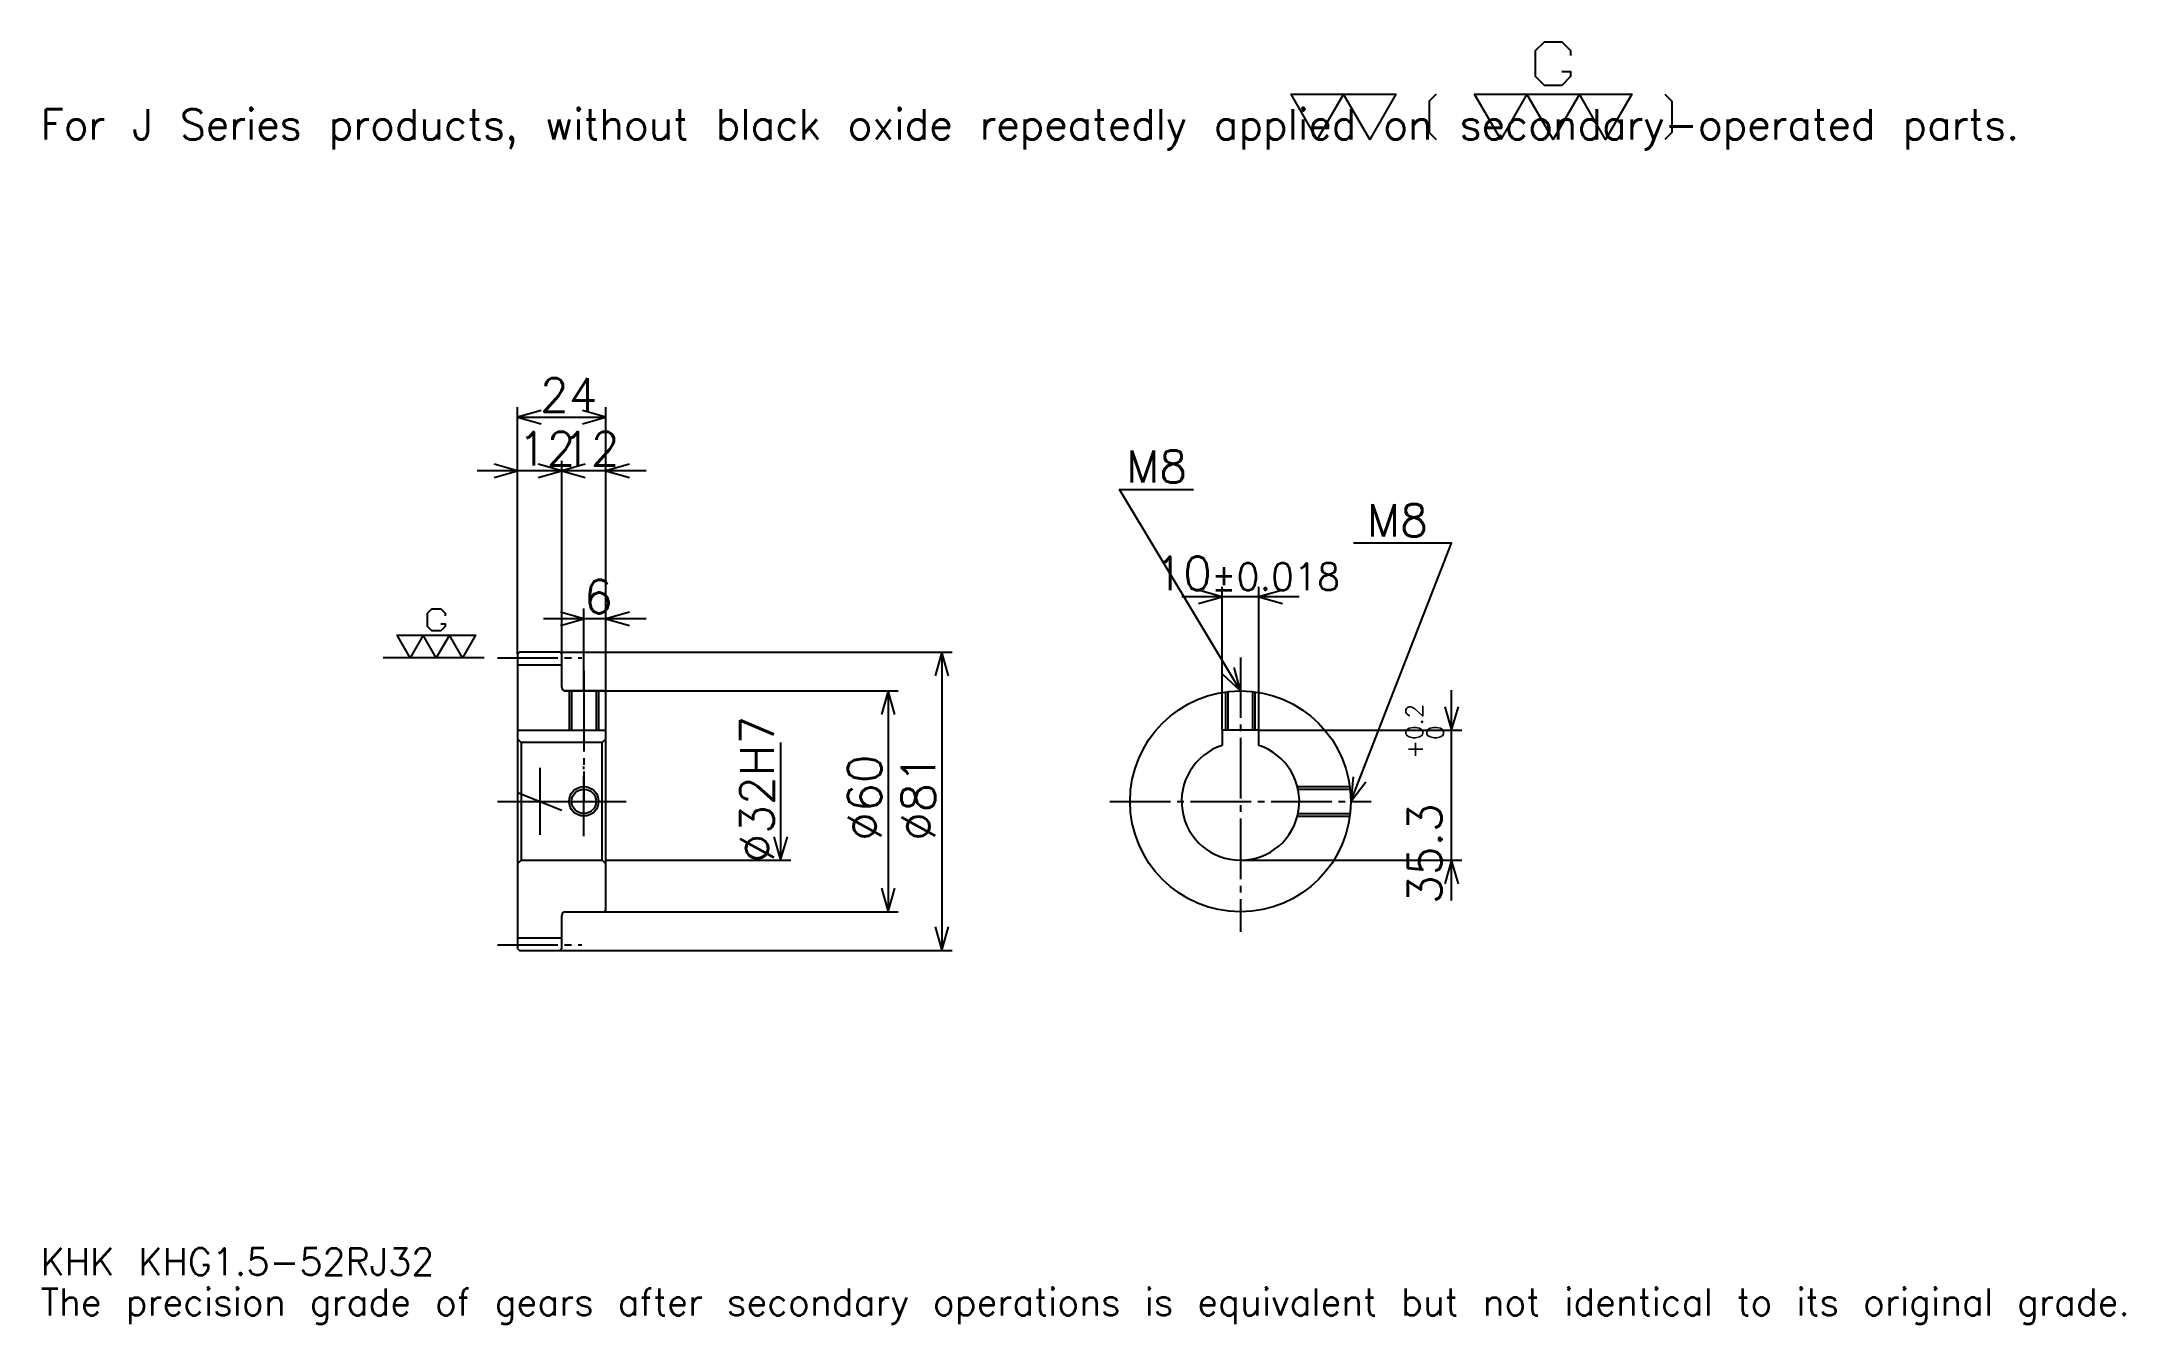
# Model space of a CAD drawing. Extents: x 19 to 585, y 7 to 355.
import ezdxf

# ---------------------------------------------------------------- set-up
doc = ezdxf.new("R2010")
doc.units = 0
doc.linetypes.add('DASHDOT', pattern=[21.913044, 16.434783, -1.826087, 1.826087, -1.826087])
doc.layers.get('0').update_dxf_attribs({"linetype": 'CONTINUOUS'})
doc.layers.add('DASHDOT', color=6, linetype='DASHDOT')
doc.styles.add('KANJI', font='TXT', dxfattribs={"bigfont": 'BIGFONT'})

msp = doc.modelspace()

# ---------------------------------------------------------------- linework, layer by layer
at = {"color": 5}
for p, q in [((147.913055, 189.32608), (147.913055, 255.978241)), ((171.913055, 189.32608), (171.913055, 255.978241)), ((147.913055, 253.23912), (171.913055, 253.23912)), ((170.869583, 238.630432), (136.956528, 238.630432)), ((182.869568, 238.630432), (148.956528, 238.630432)), ((159.913055, 189.32608), (159.913055, 241.369568)), ((360.304382, 204.391296), (328.391296, 204.391296)), ((339.347839, 168.126083), (339.347839, 207.130432)), ((349.347839, 168.126083), (349.347839, 207.130432)), ((182.869568, 198.456512), (154.956528, 198.456512)), ((165.913055, 189.32608), (165.913055, 201.195648)), ((147.913055, 188.82608), (147.913055, 189.32608)), ((159.413055, 189.32608), (171.913055, 189.32608)), ((159.913055, 188.82608), (159.913055, 189.32608)), ((165.913055, 178.82608), (165.913055, 189.32608)), ((165.913055, 178.82608), (165.913055, 189.32608)), ((171.913055, 189.32608), (265.956543, 189.32608)), ((171.913055, 178.32608), (171.913055, 189.32608)), ((263.217407, 189.32608), (263.217407, 108.32608)), ((160.913055, 178.82608), (171.913055, 178.82608)), ((171.913055, 178.82608), (251.347839, 178.82608)), ((248.608704, 178.82608), (248.608704, 118.82608)), ((401.739136, 121.86956), (401.739136, 179.082596)), ((219.391312, 164.82608), (219.391312, 132.82608)), ((349.347839, 168.126083), (404.478271, 168.126083)), ((171.913055, 132.82608), (222.130432, 132.82608)), ((344.347839, 132.82608), (404.478271, 132.82608)), ((160.913055, 118.82608), (171.913055, 118.82608)), ((171.913055, 118.82608), (251.347839, 118.82608)), ((159.413055, 108.32608), (171.913055, 108.32608)), ((171.913055, 108.32608), (265.956543, 108.32608))]:
    msp.add_line(p, q, dxfattribs=at)
at = {"color": 7}
for p, q in [((138.782623, 187.82608), (111.391312, 187.82608)), ((153.913055, 157.956512), (153.913055, 139.695648))]:
    msp.add_line(p, q, dxfattribs=at)
at = {"color": 4}
for p, q in [((147.913055, 185.95108), (159.913055, 185.95108)), ((147.913055, 168.126083), (171.913055, 168.126083)), ((148.913055, 164.82608), (148.913055, 132.82608)), ((170.913055, 164.82608), (171.913055, 165.82608)), ((170.913055, 132.82608), (171.913055, 131.82608)), ((147.913055, 111.70108), (159.913055, 111.70108))]:
    msp.add_line(p, q, dxfattribs=at)
at = {"color": 7}
for points in [[(431.686951, 347.212158), (434.060852, 347.212158), (434.060852, 345.787811), (431.686951, 343.41391), (426.939117, 343.41391), (424.565186, 345.787811), (424.565186, 352.909546), (426.939117, 355.283478), (431.686951, 355.283478), (434.060852, 352.909546), (434.060852, 351.485229)], [(365.217377, 328.695648), (358.095642, 341.040009), (386.582581, 341.040009), (379.460846, 328.695648), (372.339111, 341.040009), (365.217377, 328.695648)], [(397.502594, 341.040009), (395.603455, 339.140869), (395.603455, 330.594788), (397.502594, 328.695648)], [(415.06955, 328.695648), (407.947815, 341.040009), (450.678253, 341.040009), (443.556519, 328.695648), (436.434753, 341.040009), (429.313049, 328.695648), (422.191284, 341.040009), (415.06955, 328.695648)], [(459.699097, 341.040009), (461.598236, 339.140869), (461.598236, 330.594788), (459.699097, 328.695648)], [(127.004364, 197.084351), (128.191315, 197.084351), (128.191315, 196.372162), (127.004364, 195.185211), (124.630447, 195.185211), (123.443489, 196.372162), (123.443489, 199.933044), (124.630447, 201.119995), (127.004364, 201.119995), (128.191315, 199.933044), (128.191315, 199.220856)], [(118.695663, 187.82608), (115.134796, 193.99826), (136.500015, 193.99826), (132.939148, 187.82608), (129.378265, 193.99826), (125.817398, 187.82608), (122.256531, 193.99826), (118.695663, 187.82608)]]:
    msp.add_lwpolyline(points, dxfattribs=at)
at = {"color": 5}
for points in [[(154.304367, 255.065216), (147.913055, 253.23912), (154.304367, 251.413025)], [(165.521759, 251.413025), (171.913055, 253.23912), (165.521759, 255.065216)], [(141.521744, 236.804352), (147.913055, 238.630432), (141.521744, 240.456512)], [(153.521744, 236.804352), (159.913055, 238.630432), (153.521744, 240.456512)], [(166.304352, 240.456512), (159.913055, 238.630432), (166.304352, 236.804352)], [(178.304352, 240.456512), (171.913055, 238.630432), (178.304352, 236.804352)], [(344.347839, 178.82608), (311.478271, 233.608688), (331.565247, 233.608688)], [(374.347839, 148.82608), (401.739136, 219), (375.078247, 219)], [(332.956543, 202.565216), (339.347839, 204.391296), (332.956543, 206.217377)], [(355.739136, 206.217377), (349.347839, 204.391296), (355.739136, 202.565216)], [(159.521759, 196.630432), (165.913055, 198.456512), (159.521759, 200.282608)], [(178.304352, 200.282608), (171.913055, 198.456512), (178.304352, 196.630432)], [(265.043488, 182.934784), (263.217407, 189.32608), (261.391296, 182.934784)], [(339.493683, 183.367065), (344.347839, 178.82608), (342.625397, 185.246094)], [(250.434799, 172.434784), (248.608704, 178.82608), (246.782623, 172.434784)], [(399.913055, 174.51738), (401.739136, 168.126083), (403.565216, 174.51738)], [(374.970734, 155.443893), (374.347839, 148.82608), (378.372925, 154.115906)], [(217.565216, 139.217377), (219.391312, 132.82608), (221.217407, 139.217377)], [(403.565216, 126.434776), (401.739136, 132.82608), (399.913055, 126.434776)], [(246.782623, 125.217384), (248.608704, 118.82608), (250.434799, 125.217384)], [(261.391296, 114.717384), (263.217407, 108.32608), (265.043488, 114.717384)]]:
    msp.add_lwpolyline(points, dxfattribs=at)
at = {"color": 4}
for points in [[(159.913055, 179.82608), (159.913055, 188.82608), (159.413055, 189.32608), (148.413055, 189.32608), (147.913055, 188.82608), (147.913055, 131.82608)], [(160.913055, 118.82608), (171.413055, 118.82608), (171.913055, 119.32608), (171.913055, 178.32608), (171.413055, 178.82608), (160.913055, 178.82608)], [(161.913055, 178.82608), (161.913055, 168.126083)], [(162.588058, 178.82608), (162.588058, 168.126083)], [(169.238052, 178.82608), (169.238052, 168.126083)], [(169.913055, 178.82608), (169.913055, 168.126083)], [(340.347839, 168.126083), (340.347839, 178.558212)], [(341.022827, 168.126083), (341.022827, 178.641251)], [(347.672852, 168.126083), (347.672852, 178.641251)], [(348.347839, 168.126083), (348.347839, 178.558212)], [(147.913055, 131.82608), (148.913055, 132.82608), (170.913055, 132.82608), (170.913055, 164.82608), (148.913055, 164.82608), (147.913055, 165.82608)], [(349.347839, 164.024765), (349.347839, 168.126083), (339.347839, 168.126083), (339.347839, 164.024765)], [(359.839783, 152.82608), (374.079956, 152.82608)], [(359.998535, 152.151077), (374.163025, 152.151077)], [(359.839783, 144.82608), (374.079956, 144.82608)], [(359.998535, 145.501083), (374.163025, 145.501083)], [(147.913055, 131.82608), (147.913055, 108.82608), (148.413055, 108.32608), (159.413055, 108.32608), (159.913055, 108.82608), (159.913055, 117.82608)]]:
    msp.add_lwpolyline(points, dxfattribs=at)
for centre, radius in [((344.347839, 148.82608), 30), ((165.913055, 148.82608), 3.325)]:
    msp.add_circle(centre, radius, dxfattribs=at)
at = {"color": 7}
msp.add_circle((165.913055, 148.82608), 4, dxfattribs=at)
at = {"color": 4}
for centre, radius, start, end in [((160.913055, 179.82608), 1, 180, 270), ((344.347839, 148.82608), 16, 108.20995733, 71.79004267), ((160.913055, 117.82608), 1, 90, 180)]:
    msp.add_arc(centre, radius, start, end, dxfattribs=at)
at = {"layer": 'DASHDOT', "color": 7}
for p, q in [((142.434799, 187.82608), (165.391312, 187.82608)), ((344.347839, 187.956512), (344.347839, 113.347824)), ((165.913055, 178.82608), (165.913055, 148.82608)), ((142.434799, 148.82608), (177.391312, 148.82608)), ((147.913055, 151.189545), (159.913055, 146.462616)), ((308.869568, 148.82608), (379.826111, 148.82608)), ((142.434799, 109.82608), (165.391312, 109.82608))]:
    msp.add_line(p, q, dxfattribs=at)
for points in [[(165.913055, 184.304337), (165.913055, 162.647827)], [(165.913055, 139.347824), (165.913055, 158.304337)], [(156.434799, 148.82608), (175.391312, 148.82608)]]:
    msp.add_lwpolyline(points, dxfattribs=at)

# ---------------------------------------------------------------- texts
at = {"color": 7, "style": 'KANJI'}
for s, height, p in [('For J Series products, without black oxide repeatedly applied on secondary-operated parts.', 8.217391, (18.26087, 328.695648)), ('24', 9.130435, (153.978271, 254.699982)), ('12', 9.130435, (147.978271, 240.091309)), ('12', 9.130435, (159.978271, 240.091309)), ('M8', 8.765218, (313.304382, 235.434784)), ('M8', 8.765218, (378.730438, 220.82608)), ('10', 9.130435, (320.935608, 206.217377)), ('%%p0.018', 7.304348, (336.364929, 206.217377)), ('6', 9.130435, (165.945663, 199.917389)), ('KHK KHG1.5-52RJ32', 7.304348, (18.26087, 20.086956)), ('The precision grade of gears after secondary operations is equivalent but not identical to its original grade.', 7.304348, (18.26087, 9.130435))]:
    msp.add_text(s, height=height, dxfattribs=at).set_placement(p)
for s, height, p in [('%%c32H7', 9.130435, (217.565216, 132.16304)), ('0.2', 4.565217, (393.886963, 165.54512)), ('+', 4.565217, (393.886963, 160.432068)), ('0', 4.565217, (399.547852, 165.54512)), ('%%c60', 9.130435, (246.782623, 138.097824)), ('%%c81', 9.130435, (261.391296, 138.097824)), ('35.3', 9.130435, (399, 120.911942))]:
    msp.add_text(s, height=height, rotation=90, dxfattribs=at).set_placement(p)

doc.saveas('drawing.dxf')
